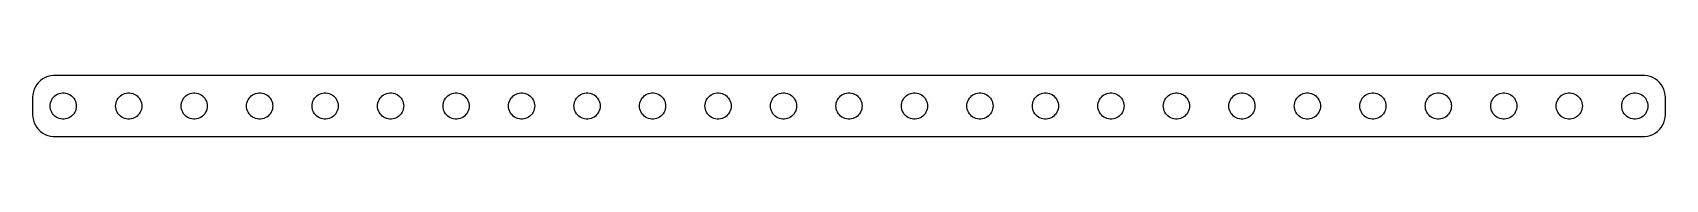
# Model space of a CAD drawing. Header units: metres. Extents: x 0 to 374, y 1 to 14.
import ezdxf

# ---------------------------------------------------------------- set-up
doc = ezdxf.new("R2010")
doc.units = ezdxf.units.M

msp = doc.modelspace()

# ---------------------------------------------------------------- linework, layer by layer
for p, q in [((0.85111, 11.3406), (0.65707, 10.7434)), ((1.11845, 11.9088), (0.85111, 11.3406)), ((1.45491, 12.4389), (1.11845, 11.9088)), ((1.85515, 12.9227), (1.45491, 12.4389)), ((2.31287, 13.3526), (1.85515, 12.9227)), ((2.82086, 13.7216), (2.31287, 13.3526)), ((3.37109, 14.0241), (2.82086, 13.7216)), ((3.95491, 14.2553), (3.37109, 14.0241)), ((4.56308, 14.4114), (3.95491, 14.2553)), ((5.18604, 14.4901), (4.56308, 14.4114)), ((369.814, 14.4901), (5.18604, 14.4901)), ((370.437, 14.4114), (369.814, 14.4901)), ((371.045, 14.2553), (370.437, 14.4114)), ((371.629, 14.0241), (371.045, 14.2553)), ((372.179, 13.7216), (371.629, 14.0241)), ((372.687, 13.3526), (372.179, 13.7216)), ((373.145, 12.9227), (372.687, 13.3526)), ((373.545, 12.4389), (373.145, 12.9227)), ((373.882, 11.9088), (373.545, 12.4389)), ((374.149, 11.3406), (373.882, 11.9088)), ((374.343, 10.7434), (374.149, 11.3406)), ((0.53941, 10.1267), (0.5, 9.5)), ((0.5, 9.5), (0.5, 5.5)), ((0.65707, 10.7434), (0.53941, 10.1267)), ((4.5, 7.5), (4.52365, 7.87599)), ((4.52365, 7.12399), (4.5, 7.5)), ((4.52365, 7.87599), (4.59424, 8.24606)), ((4.59424, 8.24606), (4.71066, 8.60437)), ((4.71066, 8.60437), (4.87108, 8.94525)), ((4.87108, 8.94525), (5.07294, 9.26335)), ((5.07294, 9.26335), (5.31308, 9.55363)), ((5.31308, 9.55363), (5.58772, 9.81154)), ((5.58772, 9.81154), (5.89252, 10.033)), ((5.89252, 10.033), (6.22266, 10.2145)), ((6.22266, 10.2145), (6.57294, 10.3532)), ((6.57294, 10.3532), (6.93785, 10.4469)), ((6.93785, 10.4469), (7.31161, 10.4941)), ((7.31161, 10.4941), (7.68837, 10.4941)), ((7.68837, 10.4941), (8.06213, 10.4469)), ((8.06213, 10.4469), (8.42705, 10.3532)), ((8.42705, 10.3532), (8.77733, 10.2145)), ((8.77733, 10.2145), (9.10747, 10.033)), ((9.10747, 10.033), (9.41226, 9.81154)), ((9.41226, 9.81154), (9.6869, 9.55363)), ((9.6869, 9.55363), (9.92705, 9.26335)), ((9.92705, 9.26335), (10.1289, 8.94525)), ((10.1289, 8.94525), (10.2893, 8.60437)), ((10.2893, 8.60437), (10.4057, 8.24606)), ((10.4057, 8.24606), (10.4763, 7.87599)), ((10.4763, 7.87599), (10.5, 7.5)), ((10.5, 7.5), (10.4763, 7.12399)), ((19.5, 7.5), (19.5237, 7.87599)), ((19.5237, 7.12399), (19.5, 7.5)), ((19.5237, 7.87599), (19.5942, 8.24606)), ((19.5942, 8.24606), (19.7107, 8.60437)), ((19.7107, 8.60437), (19.8711, 8.94525)), ((19.8711, 8.94525), (20.0729, 9.26335)), ((20.0729, 9.26335), (20.3131, 9.55363)), ((20.3131, 9.55363), (20.5877, 9.81154)), ((20.5877, 9.81154), (20.8925, 10.033)), ((20.8925, 10.033), (21.2227, 10.2145)), ((21.2227, 10.2145), (21.5729, 10.3532)), ((21.5729, 10.3532), (21.9379, 10.4469)), ((21.9379, 10.4469), (22.3116, 10.4941)), ((22.3116, 10.4941), (22.6884, 10.4941)), ((22.6884, 10.4941), (23.0621, 10.4469)), ((23.0621, 10.4469), (23.427, 10.3532)), ((23.427, 10.3532), (23.7773, 10.2145)), ((23.7773, 10.2145), (24.1075, 10.033)), ((24.1075, 10.033), (24.4123, 9.81154)), ((24.4123, 9.81154), (24.6869, 9.55363)), ((24.6869, 9.55363), (24.927, 9.26335)), ((24.927, 9.26335), (25.1289, 8.94525)), ((25.1289, 8.94525), (25.2893, 8.60437)), ((25.2893, 8.60437), (25.4057, 8.24606)), ((25.4057, 8.24606), (25.4763, 7.87599)), ((25.4763, 7.87599), (25.5, 7.5)), ((25.5, 7.5), (25.4763, 7.12399)), ((34.5, 7.5), (34.5237, 7.87599)), ((34.5237, 7.12399), (34.5, 7.5)), ((34.5237, 7.87599), (34.5942, 8.24606)), ((34.5942, 8.24606), (34.7107, 8.60437)), ((34.7107, 8.60437), (34.8711, 8.94525)), ((34.8711, 8.94525), (35.0729, 9.26335)), ((35.0729, 9.26335), (35.3131, 9.55363)), ((35.3131, 9.55363), (35.5877, 9.81154)), ((35.5877, 9.81154), (35.8925, 10.033)), ((35.8925, 10.033), (36.2227, 10.2145)), ((36.2227, 10.2145), (36.5729, 10.3532)), ((36.5729, 10.3532), (36.9379, 10.4469)), ((36.9379, 10.4469), (37.3116, 10.4941)), ((37.3116, 10.4941), (37.6884, 10.4941)), ((37.6884, 10.4941), (38.0621, 10.4469)), ((38.0621, 10.4469), (38.427, 10.3532)), ((38.427, 10.3532), (38.7773, 10.2145)), ((38.7773, 10.2145), (39.1075, 10.033)), ((39.1075, 10.033), (39.4123, 9.81154)), ((39.4123, 9.81154), (39.6869, 9.55363)), ((39.6869, 9.55363), (39.927, 9.26335)), ((39.927, 9.26335), (40.1289, 8.94525)), ((40.1289, 8.94525), (40.2893, 8.60437)), ((40.2893, 8.60437), (40.4057, 8.24606)), ((40.4057, 8.24606), (40.4763, 7.87599)), ((40.4763, 7.87599), (40.5, 7.5)), ((40.5, 7.5), (40.4763, 7.12399)), ((49.5, 7.5), (49.5237, 7.87599)), ((49.5237, 7.12399), (49.5, 7.5)), ((49.5237, 7.87599), (49.5942, 8.24606)), ((49.5942, 8.24606), (49.7107, 8.60437)), ((49.7107, 8.60437), (49.8711, 8.94525)), ((49.8711, 8.94525), (50.0729, 9.26335)), ((50.0729, 9.26335), (50.3131, 9.55363)), ((50.3131, 9.55363), (50.5877, 9.81154)), ((50.5877, 9.81154), (50.8925, 10.033)), ((50.8925, 10.033), (51.2227, 10.2145)), ((51.2227, 10.2145), (51.5729, 10.3532)), ((51.5729, 10.3532), (51.9379, 10.4469)), ((51.9379, 10.4469), (52.3116, 10.4941)), ((52.3116, 10.4941), (52.6884, 10.4941)), ((52.6884, 10.4941), (53.0621, 10.4469)), ((53.0621, 10.4469), (53.427, 10.3532)), ((53.427, 10.3532), (53.7773, 10.2145)), ((53.7773, 10.2145), (54.1075, 10.033)), ((54.1075, 10.033), (54.4123, 9.81154)), ((54.4123, 9.81154), (54.6869, 9.55363)), ((54.6869, 9.55363), (54.927, 9.26335)), ((54.927, 9.26335), (55.1289, 8.94525)), ((55.1289, 8.94525), (55.2893, 8.60437)), ((55.2893, 8.60437), (55.4057, 8.24606)), ((55.4057, 8.24606), (55.4763, 7.87599)), ((55.4763, 7.87599), (55.5, 7.5)), ((55.5, 7.5), (55.4763, 7.12399)), ((64.5, 7.5), (64.5237, 7.87599)), ((64.5237, 7.12399), (64.5, 7.5)), ((64.5237, 7.87599), (64.5943, 8.24606)), ((64.5943, 8.24606), (64.7107, 8.60437)), ((64.7107, 8.60437), (64.8711, 8.94525)), ((64.8711, 8.94525), (65.073, 9.26335)), ((65.073, 9.26335), (65.3131, 9.55363)), ((65.3131, 9.55363), (65.5877, 9.81154)), ((65.5877, 9.81154), (65.8925, 10.033)), ((65.8925, 10.033), (66.2227, 10.2145)), ((66.2227, 10.2145), (66.573, 10.3532)), ((66.573, 10.3532), (66.9379, 10.4469)), ((66.9379, 10.4469), (67.3116, 10.4941)), ((67.3116, 10.4941), (67.6884, 10.4941)), ((67.6884, 10.4941), (68.0621, 10.4469)), ((68.0621, 10.4469), (68.427, 10.3532)), ((68.427, 10.3532), (68.7773, 10.2145)), ((68.7773, 10.2145), (69.1075, 10.033)), ((69.1075, 10.033), (69.4123, 9.81154)), ((69.4123, 9.81154), (69.6869, 9.55363)), ((69.6869, 9.55363), (69.927, 9.26335)), ((69.927, 9.26335), (70.1289, 8.94525)), ((70.1289, 8.94525), (70.2893, 8.60437)), ((70.2893, 8.60437), (70.4057, 8.24606)), ((70.4057, 8.24606), (70.4763, 7.87599)), ((70.4763, 7.87599), (70.5, 7.5)), ((70.5, 7.5), (70.4763, 7.12399)), ((79.5, 7.5), (79.5237, 7.87599)), ((79.5237, 7.12399), (79.5, 7.5)), ((79.5237, 7.87599), (79.5943, 8.24606)), ((79.5943, 8.24606), (79.7107, 8.60437)), ((79.7107, 8.60437), (79.8711, 8.94525)), ((79.8711, 8.94525), (80.073, 9.26335)), ((80.073, 9.26335), (80.3131, 9.55363)), ((80.3131, 9.55363), (80.5877, 9.81154)), ((80.5877, 9.81154), (80.8925, 10.033)), ((80.8925, 10.033), (81.2227, 10.2145)), ((81.2227, 10.2145), (81.573, 10.3532)), ((81.573, 10.3532), (81.9379, 10.4469)), ((81.9379, 10.4469), (82.3116, 10.4941)), ((82.3116, 10.4941), (82.6884, 10.4941)), ((82.6884, 10.4941), (83.0621, 10.4469)), ((83.0621, 10.4469), (83.427, 10.3532)), ((83.427, 10.3532), (83.7773, 10.2145)), ((83.7773, 10.2145), (84.1075, 10.033)), ((84.1075, 10.033), (84.4123, 9.81154)), ((84.4123, 9.81154), (84.6869, 9.55363)), ((84.6869, 9.55363), (84.927, 9.26335)), ((84.927, 9.26335), (85.1289, 8.94525)), ((85.1289, 8.94525), (85.2893, 8.60437)), ((85.2893, 8.60437), (85.4057, 8.24606)), ((85.4057, 8.24606), (85.4763, 7.87599)), ((85.4763, 7.87599), (85.5, 7.5)), ((85.5, 7.5), (85.4763, 7.12399)), ((94.5, 7.5), (94.5237, 7.87599)), ((94.5237, 7.12399), (94.5, 7.5)), ((94.5237, 7.87599), (94.5943, 8.24606)), ((94.5943, 8.24606), (94.7107, 8.60437)), ((94.7107, 8.60437), (94.8711, 8.94525)), ((94.8711, 8.94525), (95.073, 9.26335)), ((95.073, 9.26335), (95.3131, 9.55363)), ((95.3131, 9.55363), (95.5877, 9.81154)), ((95.5877, 9.81154), (95.8925, 10.033)), ((95.8925, 10.033), (96.2227, 10.2145)), ((96.2227, 10.2145), (96.573, 10.3532)), ((96.573, 10.3532), (96.9379, 10.4469)), ((96.9379, 10.4469), (97.3116, 10.4941)), ((97.3116, 10.4941), (97.6884, 10.4941)), ((97.6884, 10.4941), (98.0621, 10.4469)), ((98.0621, 10.4469), (98.427, 10.3532)), ((98.427, 10.3532), (98.7773, 10.2145)), ((98.7773, 10.2145), (99.1075, 10.033)), ((99.1075, 10.033), (99.4123, 9.81154)), ((99.4123, 9.81154), (99.6869, 9.55363)), ((99.6869, 9.55363), (99.927, 9.26335)), ((99.927, 9.26335), (100.129, 8.94525)), ((100.129, 8.94525), (100.289, 8.60437)), ((100.289, 8.60437), (100.406, 8.24606)), ((100.406, 8.24606), (100.476, 7.87599)), ((100.476, 7.87599), (100.5, 7.5)), ((100.5, 7.5), (100.476, 7.12399)), ((109.5, 7.5), (109.524, 7.87599)), ((109.524, 7.12399), (109.5, 7.5)), ((109.524, 7.87599), (109.594, 8.24606)), ((109.594, 8.24606), (109.711, 8.60437)), ((109.711, 8.60437), (109.871, 8.94525)), ((109.871, 8.94525), (110.073, 9.26335)), ((110.073, 9.26335), (110.313, 9.55363)), ((110.313, 9.55363), (110.588, 9.81154)), ((110.588, 9.81154), (110.893, 10.033)), ((110.893, 10.033), (111.223, 10.2145)), ((111.223, 10.2145), (111.573, 10.3532)), ((111.573, 10.3532), (111.938, 10.4469)), ((111.938, 10.4469), (112.312, 10.4941)), ((112.312, 10.4941), (112.688, 10.4941)), ((112.688, 10.4941), (113.062, 10.4469)), ((113.062, 10.4469), (113.427, 10.3532)), ((113.427, 10.3532), (113.777, 10.2145)), ((113.777, 10.2145), (114.107, 10.033)), ((114.107, 10.033), (114.412, 9.81154)), ((114.412, 9.81154), (114.687, 9.55363)), ((114.687, 9.55363), (114.927, 9.26335)), ((114.927, 9.26335), (115.129, 8.94525)), ((115.129, 8.94525), (115.289, 8.60437)), ((115.289, 8.60437), (115.406, 8.24606)), ((115.406, 8.24606), (115.476, 7.87599)), ((115.476, 7.87599), (115.5, 7.5)), ((115.5, 7.5), (115.476, 7.12399)), ((124.5, 7.5), (124.524, 7.87599)), ((124.524, 7.12399), (124.5, 7.5)), ((124.524, 7.87599), (124.594, 8.24606)), ((124.594, 8.24606), (124.711, 8.60437)), ((124.711, 8.60437), (124.871, 8.94525)), ((124.871, 8.94525), (125.073, 9.26335)), ((125.073, 9.26335), (125.313, 9.55363)), ((125.313, 9.55363), (125.588, 9.81154)), ((125.588, 9.81154), (125.893, 10.033)), ((125.893, 10.033), (126.223, 10.2145)), ((126.223, 10.2145), (126.573, 10.3532)), ((126.573, 10.3532), (126.938, 10.4469)), ((126.938, 10.4469), (127.312, 10.4941)), ((127.312, 10.4941), (127.688, 10.4941)), ((127.688, 10.4941), (128.062, 10.4469)), ((128.062, 10.4469), (128.427, 10.3532)), ((128.427, 10.3532), (128.777, 10.2145)), ((128.777, 10.2145), (129.107, 10.033)), ((129.107, 10.033), (129.412, 9.81154)), ((129.412, 9.81154), (129.687, 9.55363)), ((129.687, 9.55363), (129.927, 9.26335)), ((129.927, 9.26335), (130.129, 8.94525)), ((130.129, 8.94525), (130.289, 8.60437)), ((130.289, 8.60437), (130.406, 8.24606)), ((130.406, 8.24606), (130.476, 7.87599)), ((130.476, 7.87599), (130.5, 7.5)), ((130.5, 7.5), (130.476, 7.12399)), ((139.5, 7.5), (139.524, 7.87599)), ((139.524, 7.12399), (139.5, 7.5)), ((139.524, 7.87599), (139.594, 8.24606)), ((139.594, 8.24606), (139.711, 8.60437)), ((139.711, 8.60437), (139.871, 8.94525)), ((139.871, 8.94525), (140.073, 9.26335)), ((140.073, 9.26335), (140.313, 9.55363)), ((140.313, 9.55363), (140.588, 9.81154)), ((140.588, 9.81154), (140.893, 10.033)), ((140.893, 10.033), (141.223, 10.2145)), ((141.223, 10.2145), (141.573, 10.3532)), ((141.573, 10.3532), (141.938, 10.4469)), ((141.938, 10.4469), (142.312, 10.4941)), ((142.312, 10.4941), (142.688, 10.4941)), ((142.688, 10.4941), (143.062, 10.4469)), ((143.062, 10.4469), (143.427, 10.3532)), ((143.427, 10.3532), (143.777, 10.2145)), ((143.777, 10.2145), (144.107, 10.033)), ((144.107, 10.033), (144.412, 9.81154)), ((144.412, 9.81154), (144.687, 9.55363)), ((144.687, 9.55363), (144.927, 9.26335)), ((144.927, 9.26335), (145.129, 8.94525)), ((145.129, 8.94525), (145.289, 8.60437)), ((145.289, 8.60437), (145.406, 8.24606)), ((145.406, 8.24606), (145.476, 7.87599)), ((145.476, 7.87599), (145.5, 7.5)), ((145.5, 7.5), (145.476, 7.12399)), ((154.5, 7.5), (154.524, 7.87599)), ((154.524, 7.12399), (154.5, 7.5)), ((154.524, 7.87599), (154.594, 8.24606)), ((154.594, 8.24606), (154.711, 8.60437)), ((154.711, 8.60437), (154.871, 8.94525)), ((154.871, 8.94525), (155.073, 9.26335)), ((155.073, 9.26335), (155.313, 9.55363)), ((155.313, 9.55363), (155.588, 9.81154)), ((155.588, 9.81154), (155.893, 10.033)), ((155.893, 10.033), (156.223, 10.2145)), ((156.223, 10.2145), (156.573, 10.3532)), ((156.573, 10.3532), (156.938, 10.4469)), ((156.938, 10.4469), (157.312, 10.4941)), ((157.312, 10.4941), (157.688, 10.4941)), ((157.688, 10.4941), (158.062, 10.4469)), ((158.062, 10.4469), (158.427, 10.3532)), ((158.427, 10.3532), (158.777, 10.2145)), ((158.777, 10.2145), (159.107, 10.033)), ((159.107, 10.033), (159.412, 9.81154)), ((159.412, 9.81154), (159.687, 9.55363)), ((159.687, 9.55363), (159.927, 9.26335)), ((159.927, 9.26335), (160.129, 8.94525)), ((160.129, 8.94525), (160.289, 8.60437)), ((160.289, 8.60437), (160.406, 8.24606)), ((160.406, 8.24606), (160.476, 7.87599)), ((160.476, 7.87599), (160.5, 7.5)), ((160.5, 7.5), (160.476, 7.12399)), ((169.5, 7.5), (169.524, 7.87599)), ((169.524, 7.12399), (169.5, 7.5)), ((169.524, 7.87599), (169.594, 8.24606)), ((169.594, 8.24606), (169.711, 8.60437)), ((169.711, 8.60437), (169.871, 8.94525)), ((169.871, 8.94525), (170.073, 9.26335)), ((170.073, 9.26335), (170.313, 9.55363)), ((170.313, 9.55363), (170.588, 9.81154)), ((170.588, 9.81154), (170.893, 10.033)), ((170.893, 10.033), (171.223, 10.2145)), ((171.223, 10.2145), (171.573, 10.3532)), ((171.573, 10.3532), (171.938, 10.4469)), ((171.938, 10.4469), (172.312, 10.4941)), ((172.312, 10.4941), (172.688, 10.4941)), ((172.688, 10.4941), (173.062, 10.4469)), ((173.062, 10.4469), (173.427, 10.3532)), ((173.427, 10.3532), (173.777, 10.2145)), ((173.777, 10.2145), (174.107, 10.033)), ((174.107, 10.033), (174.412, 9.81154)), ((174.412, 9.81154), (174.687, 9.55363)), ((174.687, 9.55363), (174.927, 9.26335)), ((174.927, 9.26335), (175.129, 8.94525)), ((175.129, 8.94525), (175.289, 8.60437)), ((175.289, 8.60437), (175.406, 8.24606)), ((175.406, 8.24606), (175.476, 7.87599)), ((175.476, 7.87599), (175.5, 7.5)), ((175.5, 7.5), (175.476, 7.12399)), ((184.5, 7.5), (184.524, 7.87599)), ((184.524, 7.12399), (184.5, 7.5)), ((184.524, 7.87599), (184.594, 8.24606)), ((184.594, 8.24606), (184.711, 8.60437)), ((184.711, 8.60437), (184.871, 8.94525)), ((184.871, 8.94525), (185.073, 9.26335)), ((185.073, 9.26335), (185.313, 9.55363)), ((185.313, 9.55363), (185.588, 9.81154)), ((185.588, 9.81154), (185.893, 10.033)), ((185.893, 10.033), (186.223, 10.2145)), ((186.223, 10.2145), (186.573, 10.3532)), ((186.573, 10.3532), (186.938, 10.4469)), ((186.938, 10.4469), (187.312, 10.4941)), ((187.312, 10.4941), (187.688, 10.4941)), ((187.688, 10.4941), (188.062, 10.4469)), ((188.062, 10.4469), (188.427, 10.3532)), ((188.427, 10.3532), (188.777, 10.2145)), ((188.777, 10.2145), (189.107, 10.033)), ((189.107, 10.033), (189.412, 9.81154)), ((189.412, 9.81154), (189.687, 9.55363)), ((189.687, 9.55363), (189.927, 9.26335)), ((189.927, 9.26335), (190.129, 8.94525)), ((190.129, 8.94525), (190.289, 8.60437)), ((190.289, 8.60437), (190.406, 8.24606)), ((190.406, 8.24606), (190.476, 7.87599)), ((190.476, 7.87599), (190.5, 7.5)), ((190.5, 7.5), (190.476, 7.12399)), ((199.5, 7.5), (199.524, 7.87599)), ((199.524, 7.12399), (199.5, 7.5)), ((199.524, 7.87599), (199.594, 8.24606)), ((199.594, 8.24606), (199.711, 8.60437)), ((199.711, 8.60437), (199.871, 8.94525)), ((199.871, 8.94525), (200.073, 9.26335)), ((200.073, 9.26335), (200.313, 9.55363)), ((200.313, 9.55363), (200.588, 9.81154)), ((200.588, 9.81154), (200.893, 10.033)), ((200.893, 10.033), (201.223, 10.2145)), ((201.223, 10.2145), (201.573, 10.3532)), ((201.573, 10.3532), (201.938, 10.4469)), ((201.938, 10.4469), (202.312, 10.4941)), ((202.312, 10.4941), (202.688, 10.4941)), ((202.688, 10.4941), (203.062, 10.4469)), ((203.062, 10.4469), (203.427, 10.3532)), ((203.427, 10.3532), (203.777, 10.2145)), ((203.777, 10.2145), (204.107, 10.033)), ((204.107, 10.033), (204.412, 9.81154)), ((204.412, 9.81154), (204.687, 9.55363)), ((204.687, 9.55363), (204.927, 9.26335)), ((204.927, 9.26335), (205.129, 8.94525)), ((205.129, 8.94525), (205.289, 8.60437)), ((205.289, 8.60437), (205.406, 8.24606)), ((205.406, 8.24606), (205.476, 7.87599)), ((205.476, 7.87599), (205.5, 7.5)), ((205.5, 7.5), (205.476, 7.12399)), ((214.5, 7.5), (214.524, 7.87599)), ((214.524, 7.12399), (214.5, 7.5)), ((214.524, 7.87599), (214.594, 8.24606)), ((214.594, 8.24606), (214.711, 8.60437)), ((214.711, 8.60437), (214.871, 8.94525)), ((214.871, 8.94525), (215.073, 9.26335)), ((215.073, 9.26335), (215.313, 9.55363)), ((215.313, 9.55363), (215.588, 9.81154)), ((215.588, 9.81154), (215.893, 10.033)), ((215.893, 10.033), (216.223, 10.2145)), ((216.223, 10.2145), (216.573, 10.3532)), ((216.573, 10.3532), (216.938, 10.4469)), ((216.938, 10.4469), (217.312, 10.4941)), ((217.312, 10.4941), (217.688, 10.4941)), ((217.688, 10.4941), (218.062, 10.4469)), ((218.062, 10.4469), (218.427, 10.3532)), ((218.427, 10.3532), (218.777, 10.2145)), ((218.777, 10.2145), (219.107, 10.033)), ((219.107, 10.033), (219.412, 9.81154)), ((219.412, 9.81154), (219.687, 9.55363)), ((219.687, 9.55363), (219.927, 9.26335)), ((219.927, 9.26335), (220.129, 8.94525)), ((220.129, 8.94525), (220.289, 8.60437)), ((220.289, 8.60437), (220.406, 8.24606)), ((220.406, 8.24606), (220.476, 7.87599)), ((220.476, 7.87599), (220.5, 7.5)), ((220.5, 7.5), (220.476, 7.12399)), ((229.5, 7.5), (229.524, 7.87599)), ((229.524, 7.12399), (229.5, 7.5)), ((229.524, 7.87599), (229.594, 8.24606)), ((229.594, 8.24606), (229.711, 8.60437)), ((229.711, 8.60437), (229.871, 8.94525)), ((229.871, 8.94525), (230.073, 9.26335)), ((230.073, 9.26335), (230.313, 9.55363)), ((230.313, 9.55363), (230.588, 9.81154)), ((230.588, 9.81154), (230.893, 10.033)), ((230.893, 10.033), (231.223, 10.2145)), ((231.223, 10.2145), (231.573, 10.3532)), ((231.573, 10.3532), (231.938, 10.4469)), ((231.938, 10.4469), (232.312, 10.4941)), ((232.312, 10.4941), (232.688, 10.4941)), ((232.688, 10.4941), (233.062, 10.4469)), ((233.062, 10.4469), (233.427, 10.3532)), ((233.427, 10.3532), (233.777, 10.2145)), ((233.777, 10.2145), (234.107, 10.033)), ((234.107, 10.033), (234.412, 9.81154)), ((234.412, 9.81154), (234.687, 9.55363)), ((234.687, 9.55363), (234.927, 9.26335)), ((234.927, 9.26335), (235.129, 8.94525)), ((235.129, 8.94525), (235.289, 8.60437)), ((235.289, 8.60437), (235.406, 8.24606)), ((235.406, 8.24606), (235.476, 7.87599)), ((235.476, 7.87599), (235.5, 7.5)), ((235.5, 7.5), (235.476, 7.12399)), ((244.5, 7.5), (244.524, 7.87599)), ((244.524, 7.12399), (244.5, 7.5)), ((244.524, 7.87599), (244.594, 8.24606)), ((244.594, 8.24606), (244.711, 8.60437)), ((244.711, 8.60437), (244.871, 8.94525)), ((244.871, 8.94525), (245.073, 9.26335)), ((245.073, 9.26335), (245.313, 9.55363)), ((245.313, 9.55363), (245.588, 9.81154)), ((245.588, 9.81154), (245.893, 10.033)), ((245.893, 10.033), (246.223, 10.2145)), ((246.223, 10.2145), (246.573, 10.3532)), ((246.573, 10.3532), (246.938, 10.4469)), ((246.938, 10.4469), (247.312, 10.4941)), ((247.312, 10.4941), (247.688, 10.4941)), ((247.688, 10.4941), (248.062, 10.4469)), ((248.062, 10.4469), (248.427, 10.3532)), ((248.427, 10.3532), (248.777, 10.2145)), ((248.777, 10.2145), (249.107, 10.033)), ((249.107, 10.033), (249.412, 9.81154)), ((249.412, 9.81154), (249.687, 9.55363)), ((249.687, 9.55363), (249.927, 9.26335)), ((249.927, 9.26335), (250.129, 8.94525)), ((250.129, 8.94525), (250.289, 8.60437)), ((250.289, 8.60437), (250.406, 8.24606)), ((250.406, 8.24606), (250.476, 7.87599)), ((250.476, 7.87599), (250.5, 7.5)), ((250.5, 7.5), (250.476, 7.12399)), ((259.5, 7.5), (259.524, 7.87599)), ((259.524, 7.12399), (259.5, 7.5)), ((259.524, 7.87599), (259.594, 8.24606)), ((259.594, 8.24606), (259.711, 8.60437)), ((259.711, 8.60437), (259.871, 8.94525)), ((259.871, 8.94525), (260.073, 9.26335)), ((260.073, 9.26335), (260.313, 9.55363)), ((260.313, 9.55363), (260.588, 9.81154)), ((260.588, 9.81154), (260.893, 10.033)), ((260.893, 10.033), (261.223, 10.2145)), ((261.223, 10.2145), (261.573, 10.3532)), ((261.573, 10.3532), (261.938, 10.4469)), ((261.938, 10.4469), (262.312, 10.4941)), ((262.312, 10.4941), (262.688, 10.4941)), ((262.688, 10.4941), (263.062, 10.4469)), ((263.062, 10.4469), (263.427, 10.3532)), ((263.427, 10.3532), (263.777, 10.2145)), ((263.777, 10.2145), (264.107, 10.033)), ((264.107, 10.033), (264.412, 9.81154)), ((264.412, 9.81154), (264.687, 9.55363)), ((264.687, 9.55363), (264.927, 9.26335)), ((264.927, 9.26335), (265.129, 8.94525)), ((265.129, 8.94525), (265.289, 8.60437)), ((265.289, 8.60437), (265.406, 8.24606)), ((265.406, 8.24606), (265.476, 7.87599)), ((265.476, 7.87599), (265.5, 7.5)), ((265.5, 7.5), (265.476, 7.12399)), ((274.5, 7.5), (274.524, 7.87599)), ((274.524, 7.12399), (274.5, 7.5)), ((274.524, 7.87599), (274.594, 8.24606)), ((274.594, 8.24606), (274.711, 8.60437)), ((274.711, 8.60437), (274.871, 8.94525)), ((274.871, 8.94525), (275.073, 9.26335)), ((275.073, 9.26335), (275.313, 9.55363)), ((275.313, 9.55363), (275.588, 9.81154)), ((275.588, 9.81154), (275.893, 10.033)), ((275.893, 10.033), (276.223, 10.2145)), ((276.223, 10.2145), (276.573, 10.3532)), ((276.573, 10.3532), (276.938, 10.4469)), ((276.938, 10.4469), (277.312, 10.4941)), ((277.312, 10.4941), (277.688, 10.4941)), ((277.688, 10.4941), (278.062, 10.4469)), ((278.062, 10.4469), (278.427, 10.3532)), ((278.427, 10.3532), (278.777, 10.2145)), ((278.777, 10.2145), (279.107, 10.033)), ((279.107, 10.033), (279.412, 9.81154)), ((279.412, 9.81154), (279.687, 9.55363)), ((279.687, 9.55363), (279.927, 9.26335)), ((279.927, 9.26335), (280.129, 8.94525)), ((280.129, 8.94525), (280.289, 8.60437)), ((280.289, 8.60437), (280.406, 8.24606)), ((280.406, 8.24606), (280.476, 7.87599)), ((280.476, 7.87599), (280.5, 7.5)), ((280.5, 7.5), (280.476, 7.12399)), ((289.5, 7.5), (289.524, 7.87599)), ((289.524, 7.12399), (289.5, 7.5)), ((289.524, 7.87599), (289.594, 8.24606)), ((289.594, 8.24606), (289.711, 8.60437)), ((289.711, 8.60437), (289.871, 8.94525)), ((289.871, 8.94525), (290.073, 9.26335)), ((290.073, 9.26335), (290.313, 9.55363)), ((290.313, 9.55363), (290.588, 9.81154)), ((290.588, 9.81154), (290.893, 10.033)), ((290.893, 10.033), (291.223, 10.2145)), ((291.223, 10.2145), (291.573, 10.3532)), ((291.573, 10.3532), (291.938, 10.4469)), ((291.938, 10.4469), (292.312, 10.4941)), ((292.312, 10.4941), (292.688, 10.4941)), ((292.688, 10.4941), (293.062, 10.4469)), ((293.062, 10.4469), (293.427, 10.3532)), ((293.427, 10.3532), (293.777, 10.2145)), ((293.777, 10.2145), (294.107, 10.033)), ((294.107, 10.033), (294.412, 9.81154)), ((294.412, 9.81154), (294.687, 9.55363)), ((294.687, 9.55363), (294.927, 9.26335)), ((294.927, 9.26335), (295.129, 8.94525)), ((295.129, 8.94525), (295.289, 8.60437)), ((295.289, 8.60437), (295.406, 8.24606)), ((295.406, 8.24606), (295.476, 7.87599)), ((295.476, 7.87599), (295.5, 7.5)), ((295.5, 7.5), (295.476, 7.12399)), ((304.5, 7.5), (304.524, 7.87599)), ((304.524, 7.12399), (304.5, 7.5)), ((304.524, 7.87599), (304.594, 8.24606)), ((304.594, 8.24606), (304.711, 8.60437)), ((304.711, 8.60437), (304.871, 8.94525)), ((304.871, 8.94525), (305.073, 9.26335)), ((305.073, 9.26335), (305.313, 9.55363)), ((305.313, 9.55363), (305.588, 9.81154)), ((305.588, 9.81154), (305.893, 10.033)), ((305.893, 10.033), (306.223, 10.2145)), ((306.223, 10.2145), (306.573, 10.3532)), ((306.573, 10.3532), (306.938, 10.4469)), ((306.938, 10.4469), (307.312, 10.4941)), ((307.312, 10.4941), (307.688, 10.4941)), ((307.688, 10.4941), (308.062, 10.4469)), ((308.062, 10.4469), (308.427, 10.3532)), ((308.427, 10.3532), (308.777, 10.2145)), ((308.777, 10.2145), (309.107, 10.033)), ((309.107, 10.033), (309.412, 9.81154)), ((309.412, 9.81154), (309.687, 9.55363)), ((309.687, 9.55363), (309.927, 9.26335)), ((309.927, 9.26335), (310.129, 8.94525)), ((310.129, 8.94525), (310.289, 8.60437)), ((310.289, 8.60437), (310.406, 8.24606)), ((310.406, 8.24606), (310.476, 7.87599)), ((310.476, 7.87599), (310.5, 7.5)), ((310.5, 7.5), (310.476, 7.12399)), ((319.5, 7.5), (319.524, 7.87599)), ((319.524, 7.12399), (319.5, 7.5)), ((319.524, 7.87599), (319.594, 8.24606)), ((319.594, 8.24606), (319.711, 8.60437)), ((319.711, 8.60437), (319.871, 8.94525)), ((319.871, 8.94525), (320.073, 9.26335)), ((320.073, 9.26335), (320.313, 9.55363)), ((320.313, 9.55363), (320.588, 9.81154)), ((320.588, 9.81154), (320.893, 10.033)), ((320.893, 10.033), (321.223, 10.2145)), ((321.223, 10.2145), (321.573, 10.3532)), ((321.573, 10.3532), (321.938, 10.4469)), ((321.938, 10.4469), (322.312, 10.4941)), ((322.312, 10.4941), (322.688, 10.4941)), ((322.688, 10.4941), (323.062, 10.4469)), ((323.062, 10.4469), (323.427, 10.3532)), ((323.427, 10.3532), (323.777, 10.2145)), ((323.777, 10.2145), (324.107, 10.033)), ((324.107, 10.033), (324.412, 9.81154)), ((324.412, 9.81154), (324.687, 9.55363)), ((324.687, 9.55363), (324.927, 9.26335)), ((324.927, 9.26335), (325.129, 8.94525)), ((325.129, 8.94525), (325.289, 8.60437)), ((325.289, 8.60437), (325.406, 8.24606)), ((325.406, 8.24606), (325.476, 7.87599)), ((325.476, 7.87599), (325.5, 7.5)), ((325.5, 7.5), (325.476, 7.12399)), ((334.5, 7.5), (334.524, 7.87599)), ((334.524, 7.12399), (334.5, 7.5)), ((334.524, 7.87599), (334.594, 8.24606)), ((334.594, 8.24606), (334.711, 8.60437)), ((334.711, 8.60437), (334.871, 8.94525)), ((334.871, 8.94525), (335.073, 9.26335)), ((335.073, 9.26335), (335.313, 9.55363)), ((335.313, 9.55363), (335.588, 9.81154)), ((335.588, 9.81154), (335.893, 10.033)), ((335.893, 10.033), (336.223, 10.2145)), ((336.223, 10.2145), (336.573, 10.3532)), ((336.573, 10.3532), (336.938, 10.4469)), ((336.938, 10.4469), (337.312, 10.4941)), ((337.312, 10.4941), (337.688, 10.4941)), ((337.688, 10.4941), (338.062, 10.4469)), ((338.062, 10.4469), (338.427, 10.3532)), ((338.427, 10.3532), (338.777, 10.2145)), ((338.777, 10.2145), (339.107, 10.033)), ((339.107, 10.033), (339.412, 9.81154)), ((339.412, 9.81154), (339.687, 9.55363)), ((339.687, 9.55363), (339.927, 9.26335)), ((339.927, 9.26335), (340.129, 8.94525)), ((340.129, 8.94525), (340.289, 8.60437)), ((340.289, 8.60437), (340.406, 8.24606)), ((340.406, 8.24606), (340.476, 7.87599)), ((340.476, 7.87599), (340.5, 7.5)), ((340.5, 7.5), (340.476, 7.12399)), ((349.5, 7.5), (349.524, 7.87599)), ((349.524, 7.12399), (349.5, 7.5)), ((349.524, 7.87599), (349.594, 8.24606)), ((349.594, 8.24606), (349.711, 8.60437)), ((349.711, 8.60437), (349.871, 8.94525)), ((349.871, 8.94525), (350.073, 9.26335)), ((350.073, 9.26335), (350.313, 9.55363)), ((350.313, 9.55363), (350.588, 9.81154)), ((350.588, 9.81154), (350.893, 10.033)), ((350.893, 10.033), (351.223, 10.2145)), ((351.223, 10.2145), (351.573, 10.3532)), ((351.573, 10.3532), (351.938, 10.4469)), ((351.938, 10.4469), (352.312, 10.4941)), ((352.312, 10.4941), (352.688, 10.4941)), ((352.688, 10.4941), (353.062, 10.4469)), ((353.062, 10.4469), (353.427, 10.3532)), ((353.427, 10.3532), (353.777, 10.2145)), ((353.777, 10.2145), (354.107, 10.033)), ((354.107, 10.033), (354.412, 9.81154)), ((354.412, 9.81154), (354.687, 9.55363)), ((354.687, 9.55363), (354.927, 9.26335)), ((354.927, 9.26335), (355.129, 8.94525)), ((355.129, 8.94525), (355.289, 8.60437)), ((355.289, 8.60437), (355.406, 8.24606)), ((355.406, 8.24606), (355.476, 7.87599)), ((355.476, 7.87599), (355.5, 7.5)), ((355.5, 7.5), (355.476, 7.12399)), ((364.5, 7.5), (364.524, 7.87599)), ((364.524, 7.12399), (364.5, 7.5)), ((364.524, 7.87599), (364.594, 8.24606)), ((364.594, 8.24606), (364.711, 8.60437)), ((364.711, 8.60437), (364.871, 8.94525)), ((364.871, 8.94525), (365.073, 9.26335)), ((365.073, 9.26335), (365.313, 9.55363)), ((365.313, 9.55363), (365.588, 9.81154)), ((365.588, 9.81154), (365.893, 10.033)), ((365.893, 10.033), (366.223, 10.2145)), ((366.223, 10.2145), (366.573, 10.3532)), ((366.573, 10.3532), (366.938, 10.4469)), ((366.938, 10.4469), (367.312, 10.4941)), ((367.312, 10.4941), (367.688, 10.4941)), ((367.688, 10.4941), (368.062, 10.4469)), ((368.062, 10.4469), (368.427, 10.3532)), ((368.427, 10.3532), (368.777, 10.2145)), ((368.777, 10.2145), (369.107, 10.033)), ((369.107, 10.033), (369.412, 9.81154)), ((369.412, 9.81154), (369.687, 9.55363)), ((369.687, 9.55363), (369.927, 9.26335)), ((369.927, 9.26335), (370.129, 8.94525)), ((370.129, 8.94525), (370.289, 8.60437)), ((370.289, 8.60437), (370.406, 8.24606)), ((370.406, 8.24606), (370.476, 7.87599)), ((370.476, 7.87599), (370.5, 7.5)), ((370.5, 7.5), (370.476, 7.12399)), ((374.461, 10.1267), (374.343, 10.7434)), ((374.5, 9.5), (374.461, 10.1267)), ((374.5, 5.5), (374.5, 9.5)), ((0.5, 5.5), (0.53941, 4.87332)), ((0.53941, 4.87332), (0.65707, 4.25655)), ((0.65707, 4.25655), (0.85111, 3.65936)), ((4.59424, 6.75392), (4.52365, 7.12399)), ((4.71066, 6.39561), (4.59424, 6.75392)), ((4.87108, 6.05473), (4.71066, 6.39561)), ((5.07294, 5.73663), (4.87108, 6.05473)), ((5.31308, 5.44635), (5.07294, 5.73663)), ((5.58772, 5.18845), (5.31308, 5.44635)), ((5.89252, 4.96701), (5.58772, 5.18845)), ((6.22266, 4.78551), (5.89252, 4.96701)), ((6.57294, 4.64682), (6.22266, 4.78551)), ((6.93785, 4.55313), (6.57294, 4.64682)), ((7.31161, 4.50591), (6.93785, 4.55313)), ((7.68837, 4.50591), (7.31161, 4.50591)), ((8.06213, 4.55313), (7.68837, 4.50591)), ((8.42705, 4.64682), (8.06213, 4.55313)), ((8.77733, 4.78551), (8.42705, 4.64682)), ((9.10747, 4.96701), (8.77733, 4.78551)), ((9.41226, 5.18845), (9.10747, 4.96701)), ((9.6869, 5.44635), (9.41226, 5.18845)), ((9.92705, 5.73663), (9.6869, 5.44635)), ((10.1289, 6.05473), (9.92705, 5.73663)), ((10.2893, 6.39561), (10.1289, 6.05473)), ((10.4057, 6.75392), (10.2893, 6.39561)), ((10.4763, 7.12399), (10.4057, 6.75392)), ((19.5942, 6.75392), (19.5237, 7.12399)), ((19.7107, 6.39561), (19.5942, 6.75392)), ((19.8711, 6.05473), (19.7107, 6.39561)), ((20.0729, 5.73663), (19.8711, 6.05473)), ((20.3131, 5.44635), (20.0729, 5.73663)), ((20.5877, 5.18845), (20.3131, 5.44635)), ((20.8925, 4.96701), (20.5877, 5.18845)), ((21.2227, 4.78551), (20.8925, 4.96701)), ((21.5729, 4.64682), (21.2227, 4.78551)), ((21.9379, 4.55313), (21.5729, 4.64682)), ((22.3116, 4.50591), (21.9379, 4.55313)), ((22.6884, 4.50591), (22.3116, 4.50591)), ((23.0621, 4.55313), (22.6884, 4.50591)), ((23.427, 4.64682), (23.0621, 4.55313)), ((23.7773, 4.78551), (23.427, 4.64682)), ((24.1075, 4.96701), (23.7773, 4.78551)), ((24.4123, 5.18845), (24.1075, 4.96701)), ((24.6869, 5.44635), (24.4123, 5.18845)), ((24.927, 5.73663), (24.6869, 5.44635)), ((25.1289, 6.05473), (24.927, 5.73663)), ((25.2893, 6.39561), (25.1289, 6.05473)), ((25.4057, 6.75392), (25.2893, 6.39561)), ((25.4763, 7.12399), (25.4057, 6.75392)), ((34.5942, 6.75392), (34.5237, 7.12399)), ((34.7107, 6.39561), (34.5942, 6.75392)), ((34.8711, 6.05473), (34.7107, 6.39561)), ((35.0729, 5.73663), (34.8711, 6.05473)), ((35.3131, 5.44635), (35.0729, 5.73663)), ((35.5877, 5.18845), (35.3131, 5.44635)), ((35.8925, 4.96701), (35.5877, 5.18845)), ((36.2227, 4.78551), (35.8925, 4.96701)), ((36.5729, 4.64682), (36.2227, 4.78551)), ((36.9379, 4.55313), (36.5729, 4.64682)), ((37.3116, 4.50591), (36.9379, 4.55313)), ((37.6884, 4.50591), (37.3116, 4.50591)), ((38.0621, 4.55313), (37.6884, 4.50591)), ((38.427, 4.64682), (38.0621, 4.55313)), ((38.7773, 4.78551), (38.427, 4.64682)), ((39.1075, 4.96701), (38.7773, 4.78551)), ((39.4123, 5.18845), (39.1075, 4.96701)), ((39.6869, 5.44635), (39.4123, 5.18845)), ((39.927, 5.73663), (39.6869, 5.44635)), ((40.1289, 6.05473), (39.927, 5.73663)), ((40.2893, 6.39561), (40.1289, 6.05473)), ((40.4057, 6.75392), (40.2893, 6.39561)), ((40.4763, 7.12399), (40.4057, 6.75392)), ((49.5942, 6.75392), (49.5237, 7.12399)), ((49.7107, 6.39561), (49.5942, 6.75392)), ((49.8711, 6.05473), (49.7107, 6.39561)), ((50.0729, 5.73663), (49.8711, 6.05473)), ((50.3131, 5.44635), (50.0729, 5.73663)), ((50.5877, 5.18845), (50.3131, 5.44635)), ((50.8925, 4.96701), (50.5877, 5.18845)), ((51.2227, 4.78551), (50.8925, 4.96701)), ((51.5729, 4.64682), (51.2227, 4.78551)), ((51.9379, 4.55313), (51.5729, 4.64682)), ((52.3116, 4.50591), (51.9379, 4.55313)), ((52.6884, 4.50591), (52.3116, 4.50591)), ((53.0621, 4.55313), (52.6884, 4.50591)), ((53.427, 4.64682), (53.0621, 4.55313)), ((53.7773, 4.78551), (53.427, 4.64682)), ((54.1075, 4.96701), (53.7773, 4.78551)), ((54.4123, 5.18845), (54.1075, 4.96701)), ((54.6869, 5.44635), (54.4123, 5.18845)), ((54.927, 5.73663), (54.6869, 5.44635)), ((55.1289, 6.05473), (54.927, 5.73663)), ((55.2893, 6.39561), (55.1289, 6.05473)), ((55.4057, 6.75392), (55.2893, 6.39561)), ((55.4763, 7.12399), (55.4057, 6.75392)), ((64.5943, 6.75392), (64.5237, 7.12399)), ((64.7107, 6.39561), (64.5943, 6.75392)), ((64.8711, 6.05473), (64.7107, 6.39561)), ((65.073, 5.73663), (64.8711, 6.05473)), ((65.3131, 5.44635), (65.073, 5.73663)), ((65.5877, 5.18845), (65.3131, 5.44635)), ((65.8925, 4.96701), (65.5877, 5.18845)), ((66.2227, 4.78551), (65.8925, 4.96701)), ((66.573, 4.64682), (66.2227, 4.78551)), ((66.9379, 4.55313), (66.573, 4.64682)), ((67.3116, 4.50591), (66.9379, 4.55313)), ((67.6884, 4.50591), (67.3116, 4.50591)), ((68.0621, 4.55313), (67.6884, 4.50591)), ((68.427, 4.64682), (68.0621, 4.55313)), ((68.7773, 4.78551), (68.427, 4.64682)), ((69.1075, 4.96701), (68.7773, 4.78551)), ((69.4123, 5.18845), (69.1075, 4.96701)), ((69.6869, 5.44635), (69.4123, 5.18845)), ((69.927, 5.73663), (69.6869, 5.44635)), ((70.1289, 6.05473), (69.927, 5.73663)), ((70.2893, 6.39561), (70.1289, 6.05473)), ((70.4057, 6.75392), (70.2893, 6.39561)), ((70.4763, 7.12399), (70.4057, 6.75392)), ((79.5943, 6.75392), (79.5237, 7.12399)), ((79.7107, 6.39561), (79.5943, 6.75392)), ((79.8711, 6.05473), (79.7107, 6.39561)), ((80.073, 5.73663), (79.8711, 6.05473)), ((80.3131, 5.44635), (80.073, 5.73663)), ((80.5877, 5.18845), (80.3131, 5.44635)), ((80.8925, 4.96701), (80.5877, 5.18845)), ((81.2227, 4.78551), (80.8925, 4.96701)), ((81.573, 4.64682), (81.2227, 4.78551)), ((81.9379, 4.55313), (81.573, 4.64682)), ((82.3116, 4.50591), (81.9379, 4.55313)), ((82.6884, 4.50591), (82.3116, 4.50591)), ((83.0621, 4.55313), (82.6884, 4.50591)), ((83.427, 4.64682), (83.0621, 4.55313)), ((83.7773, 4.78551), (83.427, 4.64682)), ((84.1075, 4.96701), (83.7773, 4.78551)), ((84.4123, 5.18845), (84.1075, 4.96701)), ((84.6869, 5.44635), (84.4123, 5.18845)), ((84.927, 5.73663), (84.6869, 5.44635)), ((85.1289, 6.05473), (84.927, 5.73663)), ((85.2893, 6.39561), (85.1289, 6.05473)), ((85.4057, 6.75392), (85.2893, 6.39561)), ((85.4763, 7.12399), (85.4057, 6.75392)), ((94.5943, 6.75392), (94.5237, 7.12399)), ((94.7107, 6.39561), (94.5943, 6.75392)), ((94.8711, 6.05473), (94.7107, 6.39561)), ((95.073, 5.73663), (94.8711, 6.05473)), ((95.3131, 5.44635), (95.073, 5.73663)), ((95.5877, 5.18845), (95.3131, 5.44635)), ((95.8925, 4.96701), (95.5877, 5.18845)), ((96.2227, 4.78551), (95.8925, 4.96701)), ((96.573, 4.64682), (96.2227, 4.78551)), ((96.9379, 4.55313), (96.573, 4.64682)), ((97.3116, 4.50591), (96.9379, 4.55313)), ((97.6884, 4.50591), (97.3116, 4.50591)), ((98.0621, 4.55313), (97.6884, 4.50591)), ((98.427, 4.64682), (98.0621, 4.55313)), ((98.7773, 4.78551), (98.427, 4.64682)), ((99.1075, 4.96701), (98.7773, 4.78551)), ((99.4123, 5.18845), (99.1075, 4.96701)), ((99.6869, 5.44635), (99.4123, 5.18845)), ((99.927, 5.73663), (99.6869, 5.44635)), ((100.129, 6.05473), (99.927, 5.73663)), ((100.289, 6.39561), (100.129, 6.05473)), ((100.406, 6.75392), (100.289, 6.39561)), ((100.476, 7.12399), (100.406, 6.75392)), ((109.594, 6.75392), (109.524, 7.12399)), ((109.711, 6.39561), (109.594, 6.75392)), ((109.871, 6.05473), (109.711, 6.39561)), ((110.073, 5.73663), (109.871, 6.05473)), ((110.313, 5.44635), (110.073, 5.73663)), ((110.588, 5.18845), (110.313, 5.44635)), ((110.893, 4.96701), (110.588, 5.18845)), ((111.223, 4.78551), (110.893, 4.96701)), ((111.573, 4.64682), (111.223, 4.78551)), ((111.938, 4.55313), (111.573, 4.64682)), ((112.312, 4.50591), (111.938, 4.55313)), ((112.688, 4.50591), (112.312, 4.50591)), ((113.062, 4.55313), (112.688, 4.50591)), ((113.427, 4.64682), (113.062, 4.55313)), ((113.777, 4.78551), (113.427, 4.64682)), ((114.107, 4.96701), (113.777, 4.78551)), ((114.412, 5.18845), (114.107, 4.96701)), ((114.687, 5.44635), (114.412, 5.18845)), ((114.927, 5.73663), (114.687, 5.44635)), ((115.129, 6.05473), (114.927, 5.73663)), ((115.289, 6.39561), (115.129, 6.05473)), ((115.406, 6.75392), (115.289, 6.39561)), ((115.476, 7.12399), (115.406, 6.75392)), ((124.594, 6.75392), (124.524, 7.12399)), ((124.711, 6.39561), (124.594, 6.75392)), ((124.871, 6.05473), (124.711, 6.39561)), ((125.073, 5.73663), (124.871, 6.05473)), ((125.313, 5.44635), (125.073, 5.73663)), ((125.588, 5.18845), (125.313, 5.44635)), ((125.893, 4.96701), (125.588, 5.18845)), ((126.223, 4.78551), (125.893, 4.96701)), ((126.573, 4.64682), (126.223, 4.78551)), ((126.938, 4.55313), (126.573, 4.64682)), ((127.312, 4.50591), (126.938, 4.55313)), ((127.688, 4.50591), (127.312, 4.50591)), ((128.062, 4.55313), (127.688, 4.50591)), ((128.427, 4.64682), (128.062, 4.55313)), ((128.777, 4.78551), (128.427, 4.64682)), ((129.107, 4.96701), (128.777, 4.78551)), ((129.412, 5.18845), (129.107, 4.96701)), ((129.687, 5.44635), (129.412, 5.18845)), ((129.927, 5.73663), (129.687, 5.44635)), ((130.129, 6.05473), (129.927, 5.73663)), ((130.289, 6.39561), (130.129, 6.05473)), ((130.406, 6.75392), (130.289, 6.39561)), ((130.476, 7.12399), (130.406, 6.75392)), ((139.594, 6.75392), (139.524, 7.12399)), ((139.711, 6.39561), (139.594, 6.75392)), ((139.871, 6.05473), (139.711, 6.39561)), ((140.073, 5.73663), (139.871, 6.05473)), ((140.313, 5.44635), (140.073, 5.73663)), ((140.588, 5.18845), (140.313, 5.44635)), ((140.893, 4.96701), (140.588, 5.18845)), ((141.223, 4.78551), (140.893, 4.96701)), ((141.573, 4.64682), (141.223, 4.78551)), ((141.938, 4.55313), (141.573, 4.64682)), ((142.312, 4.50591), (141.938, 4.55313)), ((142.688, 4.50591), (142.312, 4.50591)), ((143.062, 4.55313), (142.688, 4.50591)), ((143.427, 4.64682), (143.062, 4.55313)), ((143.777, 4.78551), (143.427, 4.64682)), ((144.107, 4.96701), (143.777, 4.78551)), ((144.412, 5.18845), (144.107, 4.96701)), ((144.687, 5.44635), (144.412, 5.18845)), ((144.927, 5.73663), (144.687, 5.44635)), ((145.129, 6.05473), (144.927, 5.73663)), ((145.289, 6.39561), (145.129, 6.05473)), ((145.406, 6.75392), (145.289, 6.39561)), ((145.476, 7.12399), (145.406, 6.75392)), ((154.594, 6.75392), (154.524, 7.12399)), ((154.711, 6.39561), (154.594, 6.75392)), ((154.871, 6.05473), (154.711, 6.39561)), ((155.073, 5.73663), (154.871, 6.05473)), ((155.313, 5.44635), (155.073, 5.73663)), ((155.588, 5.18845), (155.313, 5.44635)), ((155.893, 4.96701), (155.588, 5.18845)), ((156.223, 4.78551), (155.893, 4.96701)), ((156.573, 4.64682), (156.223, 4.78551)), ((156.938, 4.55313), (156.573, 4.64682)), ((157.312, 4.50591), (156.938, 4.55313)), ((157.688, 4.50591), (157.312, 4.50591)), ((158.062, 4.55313), (157.688, 4.50591)), ((158.427, 4.64682), (158.062, 4.55313)), ((158.777, 4.78551), (158.427, 4.64682)), ((159.107, 4.96701), (158.777, 4.78551)), ((159.412, 5.18845), (159.107, 4.96701)), ((159.687, 5.44635), (159.412, 5.18845)), ((159.927, 5.73663), (159.687, 5.44635)), ((160.129, 6.05473), (159.927, 5.73663)), ((160.289, 6.39561), (160.129, 6.05473)), ((160.406, 6.75392), (160.289, 6.39561)), ((160.476, 7.12399), (160.406, 6.75392)), ((169.594, 6.75392), (169.524, 7.12399)), ((169.711, 6.39561), (169.594, 6.75392)), ((169.871, 6.05473), (169.711, 6.39561)), ((170.073, 5.73663), (169.871, 6.05473)), ((170.313, 5.44635), (170.073, 5.73663)), ((170.588, 5.18845), (170.313, 5.44635)), ((170.893, 4.96701), (170.588, 5.18845)), ((171.223, 4.78551), (170.893, 4.96701)), ((171.573, 4.64682), (171.223, 4.78551)), ((171.938, 4.55313), (171.573, 4.64682)), ((172.312, 4.50591), (171.938, 4.55313)), ((172.688, 4.50591), (172.312, 4.50591)), ((173.062, 4.55313), (172.688, 4.50591)), ((173.427, 4.64682), (173.062, 4.55313)), ((173.777, 4.78551), (173.427, 4.64682)), ((174.107, 4.96701), (173.777, 4.78551)), ((174.412, 5.18845), (174.107, 4.96701)), ((174.687, 5.44635), (174.412, 5.18845)), ((174.927, 5.73663), (174.687, 5.44635)), ((175.129, 6.05473), (174.927, 5.73663)), ((175.289, 6.39561), (175.129, 6.05473)), ((175.406, 6.75392), (175.289, 6.39561)), ((175.476, 7.12399), (175.406, 6.75392)), ((184.594, 6.75392), (184.524, 7.12399)), ((184.711, 6.39561), (184.594, 6.75392)), ((184.871, 6.05473), (184.711, 6.39561)), ((185.073, 5.73663), (184.871, 6.05473)), ((185.313, 5.44635), (185.073, 5.73663)), ((185.588, 5.18845), (185.313, 5.44635)), ((185.893, 4.96701), (185.588, 5.18845)), ((186.223, 4.78551), (185.893, 4.96701)), ((186.573, 4.64682), (186.223, 4.78551)), ((186.938, 4.55313), (186.573, 4.64682)), ((187.312, 4.50591), (186.938, 4.55313)), ((187.688, 4.50591), (187.312, 4.50591)), ((188.062, 4.55313), (187.688, 4.50591)), ((188.427, 4.64682), (188.062, 4.55313)), ((188.777, 4.78551), (188.427, 4.64682)), ((189.107, 4.96701), (188.777, 4.78551)), ((189.412, 5.18845), (189.107, 4.96701)), ((189.687, 5.44635), (189.412, 5.18845)), ((189.927, 5.73663), (189.687, 5.44635)), ((190.129, 6.05473), (189.927, 5.73663)), ((190.289, 6.39561), (190.129, 6.05473)), ((190.406, 6.75392), (190.289, 6.39561)), ((190.476, 7.12399), (190.406, 6.75392)), ((199.594, 6.75392), (199.524, 7.12399)), ((199.711, 6.39561), (199.594, 6.75392)), ((199.871, 6.05473), (199.711, 6.39561)), ((200.073, 5.73663), (199.871, 6.05473)), ((200.313, 5.44635), (200.073, 5.73663)), ((200.588, 5.18845), (200.313, 5.44635)), ((200.893, 4.96701), (200.588, 5.18845)), ((201.223, 4.78551), (200.893, 4.96701)), ((201.573, 4.64682), (201.223, 4.78551)), ((201.938, 4.55313), (201.573, 4.64682)), ((202.312, 4.50591), (201.938, 4.55313)), ((202.688, 4.50591), (202.312, 4.50591)), ((203.062, 4.55313), (202.688, 4.50591)), ((203.427, 4.64682), (203.062, 4.55313)), ((203.777, 4.78551), (203.427, 4.64682)), ((204.107, 4.96701), (203.777, 4.78551)), ((204.412, 5.18845), (204.107, 4.96701)), ((204.687, 5.44635), (204.412, 5.18845)), ((204.927, 5.73663), (204.687, 5.44635)), ((205.129, 6.05473), (204.927, 5.73663)), ((205.289, 6.39561), (205.129, 6.05473)), ((205.406, 6.75392), (205.289, 6.39561)), ((205.476, 7.12399), (205.406, 6.75392)), ((214.594, 6.75392), (214.524, 7.12399)), ((214.711, 6.39561), (214.594, 6.75392)), ((214.871, 6.05473), (214.711, 6.39561)), ((215.073, 5.73663), (214.871, 6.05473)), ((215.313, 5.44635), (215.073, 5.73663)), ((215.588, 5.18845), (215.313, 5.44635)), ((215.893, 4.96701), (215.588, 5.18845)), ((216.223, 4.78551), (215.893, 4.96701)), ((216.573, 4.64682), (216.223, 4.78551)), ((216.938, 4.55313), (216.573, 4.64682)), ((217.312, 4.50591), (216.938, 4.55313)), ((217.688, 4.50591), (217.312, 4.50591)), ((218.062, 4.55313), (217.688, 4.50591)), ((218.427, 4.64682), (218.062, 4.55313)), ((218.777, 4.78551), (218.427, 4.64682)), ((219.107, 4.96701), (218.777, 4.78551)), ((219.412, 5.18845), (219.107, 4.96701)), ((219.687, 5.44635), (219.412, 5.18845)), ((219.927, 5.73663), (219.687, 5.44635)), ((220.129, 6.05473), (219.927, 5.73663)), ((220.289, 6.39561), (220.129, 6.05473)), ((220.406, 6.75392), (220.289, 6.39561)), ((220.476, 7.12399), (220.406, 6.75392)), ((229.594, 6.75392), (229.524, 7.12399)), ((229.711, 6.39561), (229.594, 6.75392)), ((229.871, 6.05473), (229.711, 6.39561)), ((230.073, 5.73663), (229.871, 6.05473)), ((230.313, 5.44635), (230.073, 5.73663)), ((230.588, 5.18845), (230.313, 5.44635)), ((230.893, 4.96701), (230.588, 5.18845)), ((231.223, 4.78551), (230.893, 4.96701)), ((231.573, 4.64682), (231.223, 4.78551)), ((231.938, 4.55313), (231.573, 4.64682)), ((232.312, 4.50591), (231.938, 4.55313)), ((232.688, 4.50591), (232.312, 4.50591)), ((233.062, 4.55313), (232.688, 4.50591)), ((233.427, 4.64682), (233.062, 4.55313)), ((233.777, 4.78551), (233.427, 4.64682)), ((234.107, 4.96701), (233.777, 4.78551)), ((234.412, 5.18845), (234.107, 4.96701)), ((234.687, 5.44635), (234.412, 5.18845)), ((234.927, 5.73663), (234.687, 5.44635)), ((235.129, 6.05473), (234.927, 5.73663)), ((235.289, 6.39561), (235.129, 6.05473)), ((235.406, 6.75392), (235.289, 6.39561)), ((235.476, 7.12399), (235.406, 6.75392)), ((244.594, 6.75392), (244.524, 7.12399)), ((244.711, 6.39561), (244.594, 6.75392)), ((244.871, 6.05473), (244.711, 6.39561)), ((245.073, 5.73663), (244.871, 6.05473)), ((245.313, 5.44635), (245.073, 5.73663)), ((245.588, 5.18845), (245.313, 5.44635)), ((245.893, 4.96701), (245.588, 5.18845)), ((246.223, 4.78551), (245.893, 4.96701)), ((246.573, 4.64682), (246.223, 4.78551)), ((246.938, 4.55313), (246.573, 4.64682)), ((247.312, 4.50591), (246.938, 4.55313)), ((247.688, 4.50591), (247.312, 4.50591)), ((248.062, 4.55313), (247.688, 4.50591)), ((248.427, 4.64682), (248.062, 4.55313)), ((248.777, 4.78551), (248.427, 4.64682)), ((249.107, 4.96701), (248.777, 4.78551)), ((249.412, 5.18845), (249.107, 4.96701)), ((249.687, 5.44635), (249.412, 5.18845)), ((249.927, 5.73663), (249.687, 5.44635)), ((250.129, 6.05473), (249.927, 5.73663)), ((250.289, 6.39561), (250.129, 6.05473)), ((250.406, 6.75392), (250.289, 6.39561)), ((250.476, 7.12399), (250.406, 6.75392)), ((259.594, 6.75392), (259.524, 7.12399)), ((259.711, 6.39561), (259.594, 6.75392)), ((259.871, 6.05473), (259.711, 6.39561)), ((260.073, 5.73663), (259.871, 6.05473)), ((260.313, 5.44635), (260.073, 5.73663)), ((260.588, 5.18845), (260.313, 5.44635)), ((260.893, 4.96701), (260.588, 5.18845)), ((261.223, 4.78551), (260.893, 4.96701)), ((261.573, 4.64682), (261.223, 4.78551)), ((261.938, 4.55313), (261.573, 4.64682)), ((262.312, 4.50591), (261.938, 4.55313)), ((262.688, 4.50591), (262.312, 4.50591)), ((263.062, 4.55313), (262.688, 4.50591)), ((263.427, 4.64682), (263.062, 4.55313)), ((263.777, 4.78551), (263.427, 4.64682)), ((264.107, 4.96701), (263.777, 4.78551)), ((264.412, 5.18845), (264.107, 4.96701)), ((264.687, 5.44635), (264.412, 5.18845)), ((264.927, 5.73663), (264.687, 5.44635)), ((265.129, 6.05473), (264.927, 5.73663)), ((265.289, 6.39561), (265.129, 6.05473)), ((265.406, 6.75392), (265.289, 6.39561)), ((265.476, 7.12399), (265.406, 6.75392)), ((274.594, 6.75392), (274.524, 7.12399)), ((274.711, 6.39561), (274.594, 6.75392)), ((274.871, 6.05473), (274.711, 6.39561)), ((275.073, 5.73663), (274.871, 6.05473)), ((275.313, 5.44635), (275.073, 5.73663)), ((275.588, 5.18845), (275.313, 5.44635)), ((275.893, 4.96701), (275.588, 5.18845)), ((276.223, 4.78551), (275.893, 4.96701)), ((276.573, 4.64682), (276.223, 4.78551)), ((276.938, 4.55313), (276.573, 4.64682)), ((277.312, 4.50591), (276.938, 4.55313)), ((277.688, 4.50591), (277.312, 4.50591)), ((278.062, 4.55313), (277.688, 4.50591)), ((278.427, 4.64682), (278.062, 4.55313)), ((278.777, 4.78551), (278.427, 4.64682)), ((279.107, 4.96701), (278.777, 4.78551)), ((279.412, 5.18845), (279.107, 4.96701)), ((279.687, 5.44635), (279.412, 5.18845)), ((279.927, 5.73663), (279.687, 5.44635)), ((280.129, 6.05473), (279.927, 5.73663)), ((280.289, 6.39561), (280.129, 6.05473)), ((280.406, 6.75392), (280.289, 6.39561)), ((280.476, 7.12399), (280.406, 6.75392)), ((289.594, 6.75392), (289.524, 7.12399)), ((289.711, 6.39561), (289.594, 6.75392)), ((289.871, 6.05473), (289.711, 6.39561)), ((290.073, 5.73663), (289.871, 6.05473)), ((290.313, 5.44635), (290.073, 5.73663)), ((290.588, 5.18845), (290.313, 5.44635)), ((290.893, 4.96701), (290.588, 5.18845)), ((291.223, 4.78551), (290.893, 4.96701)), ((291.573, 4.64682), (291.223, 4.78551)), ((291.938, 4.55313), (291.573, 4.64682)), ((292.312, 4.50591), (291.938, 4.55313)), ((292.688, 4.50591), (292.312, 4.50591)), ((293.062, 4.55313), (292.688, 4.50591)), ((293.427, 4.64682), (293.062, 4.55313)), ((293.777, 4.78551), (293.427, 4.64682)), ((294.107, 4.96701), (293.777, 4.78551)), ((294.412, 5.18845), (294.107, 4.96701)), ((294.687, 5.44635), (294.412, 5.18845)), ((294.927, 5.73663), (294.687, 5.44635)), ((295.129, 6.05473), (294.927, 5.73663)), ((295.289, 6.39561), (295.129, 6.05473)), ((295.406, 6.75392), (295.289, 6.39561)), ((295.476, 7.12399), (295.406, 6.75392)), ((304.594, 6.75392), (304.524, 7.12399)), ((304.711, 6.39561), (304.594, 6.75392)), ((304.871, 6.05473), (304.711, 6.39561)), ((305.073, 5.73663), (304.871, 6.05473)), ((305.313, 5.44635), (305.073, 5.73663)), ((305.588, 5.18845), (305.313, 5.44635)), ((305.893, 4.96701), (305.588, 5.18845)), ((306.223, 4.78551), (305.893, 4.96701)), ((306.573, 4.64682), (306.223, 4.78551)), ((306.938, 4.55313), (306.573, 4.64682)), ((307.312, 4.50591), (306.938, 4.55313)), ((307.688, 4.50591), (307.312, 4.50591)), ((308.062, 4.55313), (307.688, 4.50591)), ((308.427, 4.64682), (308.062, 4.55313)), ((308.777, 4.78551), (308.427, 4.64682)), ((309.107, 4.96701), (308.777, 4.78551)), ((309.412, 5.18845), (309.107, 4.96701)), ((309.687, 5.44635), (309.412, 5.18845)), ((309.927, 5.73663), (309.687, 5.44635)), ((310.129, 6.05473), (309.927, 5.73663)), ((310.289, 6.39561), (310.129, 6.05473)), ((310.406, 6.75392), (310.289, 6.39561)), ((310.476, 7.12399), (310.406, 6.75392)), ((319.594, 6.75392), (319.524, 7.12399)), ((319.711, 6.39561), (319.594, 6.75392)), ((319.871, 6.05473), (319.711, 6.39561)), ((320.073, 5.73663), (319.871, 6.05473)), ((320.313, 5.44635), (320.073, 5.73663)), ((320.588, 5.18845), (320.313, 5.44635)), ((320.893, 4.96701), (320.588, 5.18845)), ((321.223, 4.78551), (320.893, 4.96701)), ((321.573, 4.64682), (321.223, 4.78551)), ((321.938, 4.55313), (321.573, 4.64682)), ((322.312, 4.50591), (321.938, 4.55313)), ((322.688, 4.50591), (322.312, 4.50591)), ((323.062, 4.55313), (322.688, 4.50591)), ((323.427, 4.64682), (323.062, 4.55313)), ((323.777, 4.78551), (323.427, 4.64682)), ((324.107, 4.96701), (323.777, 4.78551)), ((324.412, 5.18845), (324.107, 4.96701)), ((324.687, 5.44635), (324.412, 5.18845)), ((324.927, 5.73663), (324.687, 5.44635)), ((325.129, 6.05473), (324.927, 5.73663)), ((325.289, 6.39561), (325.129, 6.05473)), ((325.406, 6.75392), (325.289, 6.39561)), ((325.476, 7.12399), (325.406, 6.75392)), ((334.594, 6.75392), (334.524, 7.12399)), ((334.711, 6.39561), (334.594, 6.75392)), ((334.871, 6.05473), (334.711, 6.39561)), ((335.073, 5.73663), (334.871, 6.05473)), ((335.313, 5.44635), (335.073, 5.73663)), ((335.588, 5.18845), (335.313, 5.44635)), ((335.893, 4.96701), (335.588, 5.18845)), ((336.223, 4.78551), (335.893, 4.96701)), ((336.573, 4.64682), (336.223, 4.78551)), ((336.938, 4.55313), (336.573, 4.64682)), ((337.312, 4.50591), (336.938, 4.55313)), ((337.688, 4.50591), (337.312, 4.50591)), ((338.062, 4.55313), (337.688, 4.50591)), ((338.427, 4.64682), (338.062, 4.55313)), ((338.777, 4.78551), (338.427, 4.64682)), ((339.107, 4.96701), (338.777, 4.78551)), ((339.412, 5.18845), (339.107, 4.96701)), ((339.687, 5.44635), (339.412, 5.18845)), ((339.927, 5.73663), (339.687, 5.44635)), ((340.129, 6.05473), (339.927, 5.73663)), ((340.289, 6.39561), (340.129, 6.05473)), ((340.406, 6.75392), (340.289, 6.39561)), ((340.476, 7.12399), (340.406, 6.75392)), ((349.594, 6.75392), (349.524, 7.12399)), ((349.711, 6.39561), (349.594, 6.75392)), ((349.871, 6.05473), (349.711, 6.39561)), ((350.073, 5.73663), (349.871, 6.05473)), ((350.313, 5.44635), (350.073, 5.73663)), ((350.588, 5.18845), (350.313, 5.44635)), ((350.893, 4.96701), (350.588, 5.18845)), ((351.223, 4.78551), (350.893, 4.96701)), ((351.573, 4.64682), (351.223, 4.78551)), ((351.938, 4.55313), (351.573, 4.64682)), ((352.312, 4.50591), (351.938, 4.55313)), ((352.688, 4.50591), (352.312, 4.50591)), ((353.062, 4.55313), (352.688, 4.50591)), ((353.427, 4.64682), (353.062, 4.55313)), ((353.777, 4.78551), (353.427, 4.64682)), ((354.107, 4.96701), (353.777, 4.78551)), ((354.412, 5.18845), (354.107, 4.96701)), ((354.687, 5.44635), (354.412, 5.18845)), ((354.927, 5.73663), (354.687, 5.44635)), ((355.129, 6.05473), (354.927, 5.73663)), ((355.289, 6.39561), (355.129, 6.05473)), ((355.406, 6.75392), (355.289, 6.39561)), ((355.476, 7.12399), (355.406, 6.75392)), ((364.594, 6.75392), (364.524, 7.12399)), ((364.711, 6.39561), (364.594, 6.75392)), ((364.871, 6.05473), (364.711, 6.39561)), ((365.073, 5.73663), (364.871, 6.05473)), ((365.313, 5.44635), (365.073, 5.73663)), ((365.588, 5.18845), (365.313, 5.44635)), ((365.893, 4.96701), (365.588, 5.18845)), ((366.223, 4.78551), (365.893, 4.96701)), ((366.573, 4.64682), (366.223, 4.78551)), ((366.938, 4.55313), (366.573, 4.64682)), ((367.312, 4.50591), (366.938, 4.55313)), ((367.688, 4.50591), (367.312, 4.50591)), ((368.062, 4.55313), (367.688, 4.50591)), ((368.427, 4.64682), (368.062, 4.55313)), ((368.777, 4.78551), (368.427, 4.64682)), ((369.107, 4.96701), (368.777, 4.78551)), ((369.412, 5.18845), (369.107, 4.96701)), ((369.687, 5.44635), (369.412, 5.18845)), ((369.927, 5.73663), (369.687, 5.44635)), ((370.129, 6.05473), (369.927, 5.73663)), ((370.289, 6.39561), (370.129, 6.05473)), ((370.406, 6.75392), (370.289, 6.39561)), ((370.476, 7.12399), (370.406, 6.75392)), ((374.149, 3.65936), (374.343, 4.25655)), ((374.343, 4.25655), (374.461, 4.87332)), ((374.461, 4.87332), (374.5, 5.5)), ((0.85111, 3.65936), (1.11845, 3.09122)), ((1.11845, 3.09122), (1.45491, 2.56107)), ((1.45491, 2.56107), (1.85515, 2.07726)), ((1.85515, 2.07726), (2.31287, 1.64743)), ((2.31287, 1.64743), (2.82086, 1.27835)), ((2.82086, 1.27835), (3.37109, 0.97586)), ((3.37109, 0.97586), (3.95491, 0.7447)), ((3.95491, 0.7447), (4.56308, 0.58856)), ((4.56308, 0.58856), (5.18604, 0.50986)), ((5.18604, 0.50986), (369.814, 0.50986)), ((369.814, 0.50986), (370.437, 0.58856)), ((370.437, 0.58856), (371.045, 0.7447)), ((371.045, 0.7447), (371.629, 0.97586)), ((371.629, 0.97586), (372.179, 1.27835)), ((372.179, 1.27835), (372.687, 1.64743)), ((372.687, 1.64743), (373.145, 2.07726)), ((373.145, 2.07726), (373.545, 2.56107)), ((373.545, 2.56107), (373.882, 3.09122)), ((373.882, 3.09122), (374.149, 3.65936))]:
    msp.add_line(p, q)

doc.saveas('drawing.dxf')
